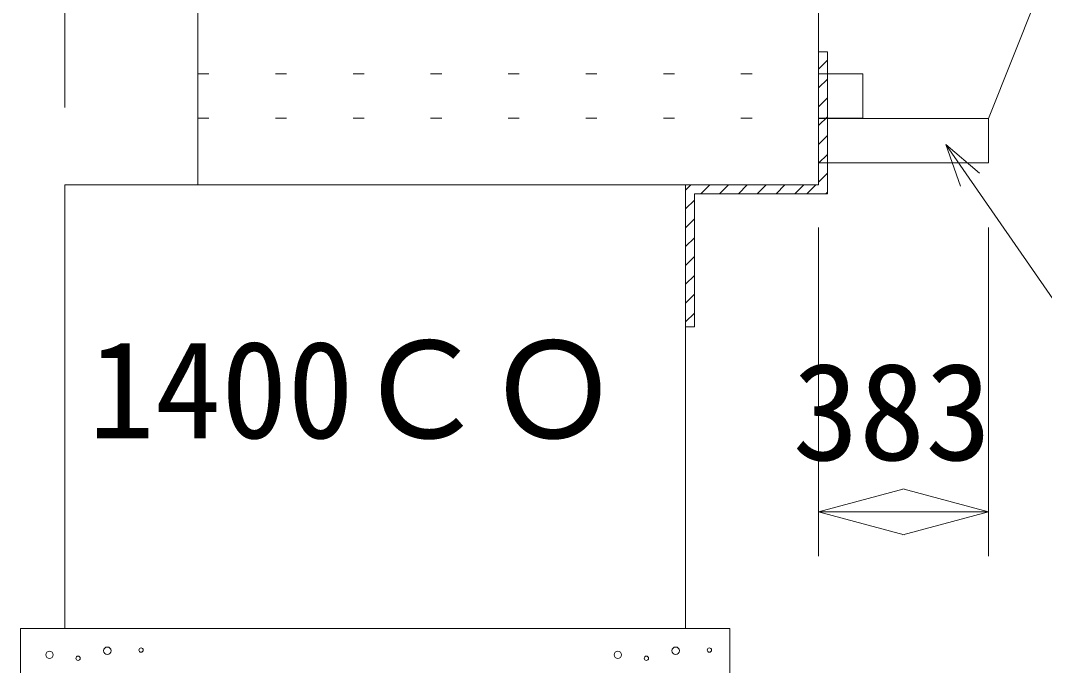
# Model space of a CAD drawing. Units: millimetres, scale not verified. Extents: x 0 to 84100, y 0 to 59400.
# Drawn here: x 7270 to 9579, y 44621 to 46075 of the extents above; entities that cross this region are included whole.
import ezdxf
from ezdxf.enums import TextEntityAlignment as Align

# ---------------------------------------------------------------- set-up
doc = ezdxf.new("R2010")
doc.units = ezdxf.units.MM
doc.header["$LTSCALE"] = 100
doc.linetypes.add('DOTTED', pattern=[1.75, 0.25, -1.5])
for name, color, linetype, lineweight in [('0_2', 4, 'Continuous', 18), ('D-STR-DIM', 2, 'Continuous', 18), ('メッシュ', 4, 'Continuous', 18), ('地形08.10.06', 7, 'Continuous', 18), ('鉄筋', 3, 'Continuous', 18)]:
    doc.layers.add(name, color=color, linetype=linetype, lineweight=lineweight)
doc.styles.add('ＭＳ ゴシック', font='')
doc.styles.get('ＭＳ ゴシック').set_extended_font_data('MS Gothic')

msp = doc.modelspace()

# ---------------------------------------------------------------- linework, layer by layer
at = {"layer": '0_2'}
msp.add_line((7369.8, 47399.4), (7369.8, 45879.2), dxfattribs=at)
at = {"layer": 'D-STR-DIM'}
for p, q in [((7269.8, 44304.5), (7269.8, 44704.5)), ((8869.8, 44704.5), (7269.8, 44704.5)), ((8869.8, 44704.5), (8869.8, 44304.5))]:
    msp.add_line(p, q, dxfattribs=at)
for centre, radius in [((7335.3, 44645.2), 8.39), ((7465.7, 44654.5), 8.39), ((7541.7, 44656), 4.88), ((8617.2, 44645.2), 8.39), ((8747.5, 44654.5), 8.39), ((8823.6, 44656), 4.88), ((7399.7, 44637.5), 4.88), ((8681.6, 44637.5), 4.88)]:
    msp.add_circle(centre, radius, dxfattribs=at)
at = {"layer": 'メッシュ', "color": 7}
for p, q in [((10969.8, 49646.5), (9452.9, 45854.4)), ((9069.8, 45854.4), (9452.9, 45854.4)), ((9452.9, 45854.4), (9452.9, 45754.4)), ((9069.8, 45754.4), (9452.9, 45754.4))]:
    msp.add_line(p, q, dxfattribs=at)
at = {"layer": 'メッシュ', "linetype": 'DOTTED'}
for p, q in [((7669.8, 45954.8), (9069.8, 45954.8)), ((7669.8, 45854.8), (9069.8, 45854.8))]:
    msp.add_line(p, q, dxfattribs=at)
at = {"layer": 'メッシュ'}
for p, q in [((9069.8, 45954.8), (9169.8, 45954.8)), ((9169.8, 45954.8), (9169.8, 45854.8)), ((9069.8, 45854.8), (9169.8, 45854.8)), ((10150.1, 44651.1), (9356.5, 45795.4)), ((9356.5, 45795.4), (9432.9, 45730.8)), ((9356.5, 45795.4), (9390.3, 45701.3)), ((9069.8, 45608.2), (9069.8, 44867.9)), ((9452.9, 45608.2), (9452.9, 44867.9)), ((9069.8, 44967.9), (9263, 45019.7)), ((9452.9, 44967.9), (9259.7, 45019.7)), ((9069.8, 44967.9), (9263, 44916.1)), ((9069.8, 44967.9), (9452.9, 44967.9)), ((9452.9, 44967.9), (9259.7, 44916.1))]:
    msp.add_line(p, q, dxfattribs=at)
at = {"layer": '地形08.10.06'}
for p, q in [((9069.8, 46004.5), (9089.8, 46004.5)), ((9069.8, 45965.2), (9089.8, 45985.2)), ((9089.8, 45684.5), (9089.8, 46004.5)), ((9069.8, 45922.8), (9089.8, 45942.8)), ((9069.8, 45880.4), (9089.8, 45900.4)), ((9069.8, 45837.9), (9089.8, 45857.9)), ((9069.8, 45795.5), (9089.8, 45815.5)), ((9069.8, 45753.1), (9089.8, 45773.1)), ((9069.8, 45710.7), (9089.8, 45730.7)), ((8769.8, 45692.5), (8781.8, 45704.5)), ((8804.3, 45684.5), (8824.3, 45704.5)), ((8846.7, 45684.5), (8866.7, 45704.5)), ((8889.1, 45684.5), (8909.1, 45704.5)), ((8931.5, 45684.5), (8951.5, 45704.5)), ((8974, 45684.5), (8994, 45704.5)), ((9016.4, 45684.5), (9036.4, 45704.5)), ((9043.7, 45684.5), (9063.7, 45704.5)), ((9086.1, 45684.5), (9089.8, 45688.2)), ((8769.8, 45650.1), (8789.8, 45670.1)), ((8789.8, 45384.5), (8789.8, 45684.5)), ((8789.8, 45684.5), (9089.8, 45684.5)), ((8769.8, 45607.6), (8789.8, 45627.6)), ((8769.8, 45565.2), (8789.8, 45585.2)), ((8769.8, 45522.8), (8789.8, 45542.8)), ((8769.8, 45480.4), (8789.8, 45500.4)), ((8769.8, 45437.9), (8789.8, 45457.9)), ((8769.8, 45395.5), (8789.8, 45415.5)), ((8769.8, 45384.5), (8789.8, 45384.5))]:
    msp.add_line(p, q, dxfattribs=at)
at = {"layer": '鉄筋'}
for p, q in [((7669.8, 45704.5), (7669.8, 52204.4)), ((9069.8, 45704.5), (9069.8, 46704.5)), ((7369.8, 44704.5), (7369.8, 45704.5)), ((9069.8, 45704.5), (7369.8, 45704.5)), ((8769.8, 44704.5), (8769.8, 45704.5)), ((8769.8, 44704.5), (7369.8, 44704.5))]:
    msp.add_line(p, q, dxfattribs=at)

# ---------------------------------------------------------------- texts
at = {"layer": 'メッシュ', "color": 7, "style": 'ＭＳ ゴシック'}
msp.add_text('383', height=219.9, dxfattribs=at).set_placement((9011.3, 45017.9), align=Align.BOTTOM_LEFT)
at = {"layer": '鉄筋', "color": 7, "style": 'ＭＳ ゴシック'}
msp.add_text('1400ＣＯ', height=219.9, dxfattribs=at).set_placement((7423.2, 45067.6), align=Align.BOTTOM_LEFT)

doc.saveas('drawing.dxf')
